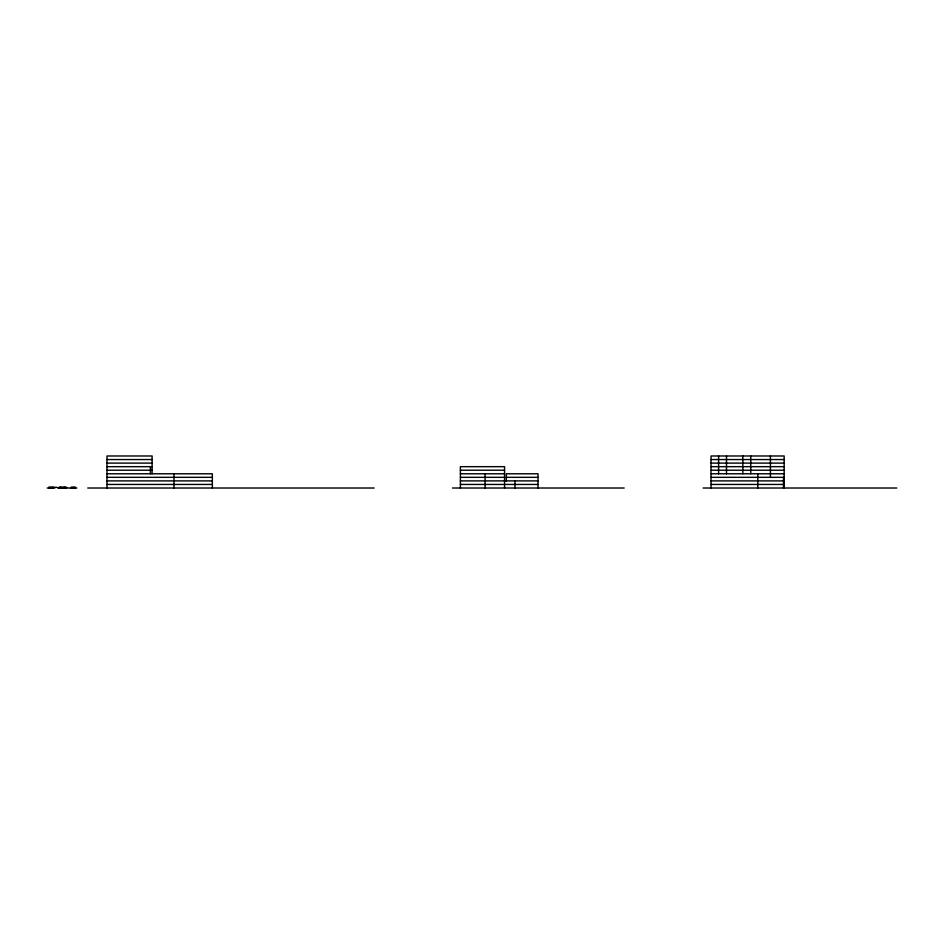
<?xml version="1.0" encoding="UTF-8"?>
<svg xmlns="http://www.w3.org/2000/svg" width="944" height="944" viewBox="0 0 944 944"><rect width="100%" height="100%" fill="white"/><g stroke="black" fill="none" stroke-linecap="round" stroke-linejoin="round"><path stroke-width="1.42" d="M106.979 459.551L152.102 459.551M711.033 459.551L750.527 459.551M750.751 459.551L784.157 459.551M106.979 463.103L152.102 463.103M711.033 463.103L750.527 463.103M750.751 463.103L784.157 463.103M106.979 466.666L152.102 466.666M711.033 466.666L750.527 466.666M750.751 466.666L784.157 466.666M106.979 470.218L152.102 470.218M460.401 470.218L504.556 470.218M711.033 470.218L750.527 470.218M750.751 470.218L784.157 470.218M106.979 473.782L212.353 473.782L212.353 488.013M460.401 473.782L504.556 473.782M711.033 473.782L784.157 473.782M106.979 477.334L212.353 477.334M460.401 477.334L485.11 477.334M485.428 477.334L504.556 477.334M506.338 477.334L538.021 477.334M711.033 477.334L784.157 477.334M106.979 480.897L212.353 480.897M460.401 480.897L485.11 480.897M485.428 480.897L538.021 480.897M711.033 480.897L783.508 480.897M106.979 484.449L212.353 484.449M460.401 484.449L485.11 484.449M485.428 484.449L538.021 484.449M711.033 484.449L783.508 484.449M56.9 487.305L48.734 487.305L48.734 488.013M48.734 487.482L53.301 487.482M59.094 487.482L66.434 487.482M71.284 487.482L75.378 487.482M48.734 487.659L53.301 487.659M59.094 487.659L66.434 487.659M71.284 487.659L75.378 487.659M48.734 487.836L53.301 487.836M59.094 487.836L66.434 487.836M71.284 487.836L75.378 487.836M47.2 488.013L54.941 488.013M57.56 488.013L76.877 488.013M87.745 488.013L374.178 488.013M452.495 488.013L624.161 488.013M703.127 488.013L896.8 488.013M784.157 488.013L784.157 455.987L711.033 455.987L711.033 488.013M783.508 477.334L783.508 488.013M770.422 455.987L770.422 477.334M757.808 473.782L757.808 488.013M750.751 455.987L750.751 473.782M742.845 455.987L742.845 473.782M726.502 455.987L726.502 473.782M718.596 455.987L718.596 473.782M538.021 488.013L538.021 473.782L506.338 473.782L506.338 480.897M514.987 480.897L514.987 488.013M504.556 488.013L504.556 466.666L460.401 466.666L460.401 488.013M485.11 473.782L485.11 488.013M173.979 473.782L173.979 488.013M152.102 473.782L152.102 455.987L106.979 455.987L106.979 488.013M150.403 466.666L150.403 473.782M75.378 488.013L75.378 487.305L71.284 487.305L71.284 488.013M66.434 488.013L66.434 487.305L59.094 487.305L59.094 488.013M64.357 487.305L64.357 488.013M60.204 487.305L60.204 488.013M53.301 487.305L53.301 488.013"/></g></svg>
